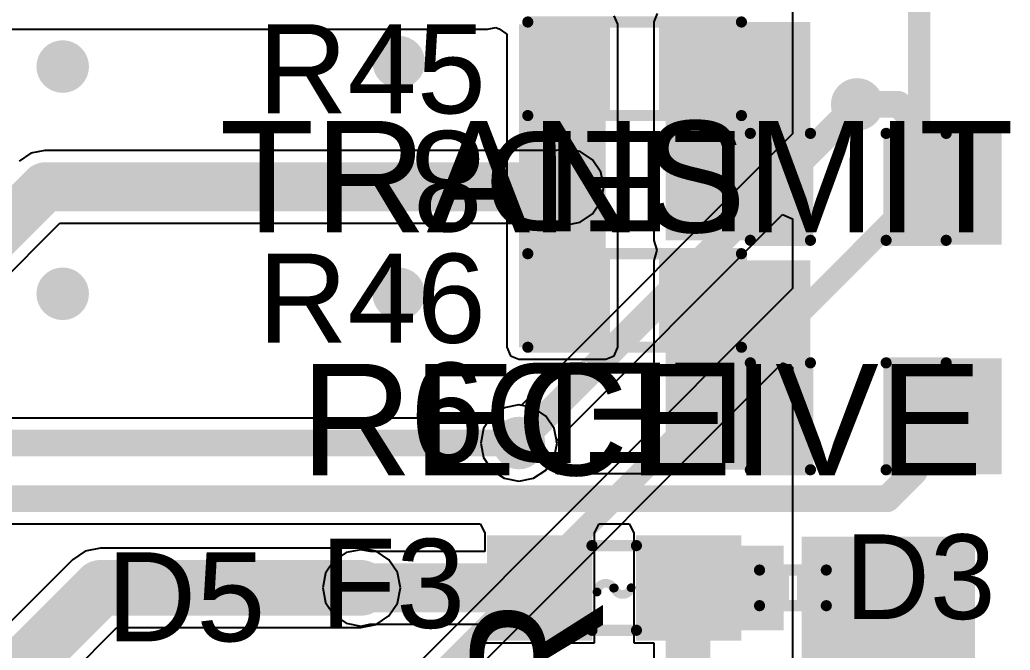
# Model space of a CAD drawing. Header units: millimetres. Extents: x -0.27 to 4.7, y -0.39 to 2.83.
# Drawn here: x 4.1797 to 4.6248, y 1.422 to 1.705 of the extents above; entities that cross this region are included whole.
import ezdxf

# ---------------------------------------------------------------- set-up
doc = ezdxf.new("R2010")
doc.units = ezdxf.units.MM
doc.header["$MEASUREMENT"] = 0
for name, color, linetype in [('BottomLayer', 5, 'Continuous'), ('BottomSolder', 6, 'Continuous'), ('TopLayer', 1, 'Continuous'), ('TopOverlay', 2, 'Continuous'), ('TopPaste', 8, 'Continuous'), ('TopSolder', 216, 'Continuous'), ('ViaHoleLayer', 16, 'Continuous')]:
    doc.layers.add(name, color=color, linetype=linetype)
doc.styles.add('Arial', font='', dxfattribs={"height": 0.2})
doc.styles.get('Arial').set_extended_font_data('Arial')

# ---------------------------------------------------------------- blocks, each defined once
blk = doc.blocks.new('R___0603_61')
at = {"layer": 'TopLayer'}
for points in [[(-0.015, 0.0175), (-0.015, -0.0175), (-0.045, -0.0175), (-0.045, 0.0175)], [(0.045, 0.0175), (0.045, -0.0175), (0.015, -0.0175), (0.015, 0.0175)]]:
    blk.add_hatch(color=1, dxfattribs=at).paths.add_polyline_path(points)
at = {"layer": 'TopPaste'}
for points in [[(-0.015, 0.0175), (-0.015, -0.0175), (-0.045, -0.0175), (-0.045, 0.0175)], [(0.045, 0.0175), (0.045, -0.0175), (0.015, -0.0175), (0.015, 0.0175)]]:
    blk.add_hatch(color=8, dxfattribs=at).paths.add_polyline_path(points)
at = {"layer": 'TopSolder'}
for points in [[(-0.011, 0.0215), (-0.011, -0.0215), (-0.049, -0.0215), (-0.049, 0.0215)], [(0.049, 0.0215), (0.049, -0.0215), (0.011, -0.0215), (0.011, 0.0215)]]:
    blk.add_hatch(color=216, dxfattribs=at).paths.add_polyline_path(points)
at = {"layer": 'TopOverlay', "const_width": 0.005}
for points in [[(0.048, 0.021), (-0.048, 0.021)], [(-0.048, 0.021), (-0.048, -0.021)], [(0.048, 0.021), (0.048, -0.021)], [(0.048, -0.021), (-0.048, -0.021)]]:
    blk.add_lwpolyline(points, dxfattribs=at)
at = {"layer": 'TopOverlay', "const_width": 0.0025}
for points in [[(-0.04925, 0.021, 1), (-0.04675, 0.021, 1)], [(-0.04925, 0.021, 1), (-0.04675, 0.021, 1)], [(0.04675, 0.021, 1), (0.04925, 0.021, 1)], [(0.04675, 0.021, 1), (0.04925, 0.021, 1)], [(-0.04925, -0.021, 1), (-0.04675, -0.021, 1)], [(-0.04925, -0.021, 1), (-0.04675, -0.021, 1)], [(0.04675, -0.021, 1), (0.04925, -0.021, 1)], [(0.04675, -0.021, 1), (0.04925, -0.021, 1)]]:
    blk.add_lwpolyline(points, format="xyb", close=True, dxfattribs=at)
blk = doc.blocks.new('R___0603_62')
at = {"layer": 'TopLayer'}
for points in [[(-0.015, 0.0175), (-0.015, -0.0175), (-0.045, -0.0175), (-0.045, 0.0175)], [(0.045, 0.0175), (0.045, -0.0175), (0.015, -0.0175), (0.015, 0.0175)]]:
    blk.add_hatch(color=1, dxfattribs=at).paths.add_polyline_path(points)
at = {"layer": 'TopPaste'}
for points in [[(-0.015, 0.0175), (-0.015, -0.0175), (-0.045, -0.0175), (-0.045, 0.0175)], [(0.045, 0.0175), (0.045, -0.0175), (0.015, -0.0175), (0.015, 0.0175)]]:
    blk.add_hatch(color=8, dxfattribs=at).paths.add_polyline_path(points)
at = {"layer": 'TopSolder'}
for points in [[(-0.011, 0.0215), (-0.011, -0.0215), (-0.049, -0.0215), (-0.049, 0.0215)], [(0.049, 0.0215), (0.049, -0.0215), (0.011, -0.0215), (0.011, 0.0215)]]:
    blk.add_hatch(color=216, dxfattribs=at).paths.add_polyline_path(points)
at = {"layer": 'TopOverlay', "const_width": 0.005}
for points in [[(0.048, 0.021), (-0.048, 0.021)], [(-0.048, 0.021), (-0.048, -0.021)], [(0.048, 0.021), (0.048, -0.021)], [(0.048, -0.021), (-0.048, -0.021)]]:
    blk.add_lwpolyline(points, dxfattribs=at)
at = {"layer": 'TopOverlay', "const_width": 0.0025}
for points in [[(-0.04925, 0.021, 1), (-0.04675, 0.021, 1)], [(-0.04925, 0.021, 1), (-0.04675, 0.021, 1)], [(0.04675, 0.021, 1), (0.04925, 0.021, 1)], [(0.04675, 0.021, 1), (0.04925, 0.021, 1)], [(-0.04925, -0.021, 1), (-0.04675, -0.021, 1)], [(-0.04925, -0.021, 1), (-0.04675, -0.021, 1)], [(0.04675, -0.021, 1), (0.04925, -0.021, 1)], [(0.04675, -0.021, 1), (0.04925, -0.021, 1)]]:
    blk.add_lwpolyline(points, format="xyb", close=True, dxfattribs=at)
blk = doc.blocks.new('LED_0603_112')
at = {"layer": 'TopLayer'}
for points in [[(-0.03937, 0.01968505), (-0.019685, 0.01968505), (-0.019685, -0.01968505), (-0.03937, -0.01968505)], [(0.0196851, 0.01968505), (0.0393701, 0.01968505), (0.0393701, -0.01968505), (0.0196851, -0.01968505)]]:
    blk.add_hatch(color=1, dxfattribs=at).paths.add_polyline_path(points)
at = {"layer": 'TopOverlay'}
blk.add_hatch(color=2, dxfattribs=at).paths.add_polyline_path([(0.0440002, -0.0259997), (0.069, -0.0259997), (0.069, 0.0260003), (0.0440002, 0.0260003)])
at = {"layer": 'TopPaste'}
for points in [[(-0.03937, 0.01968505), (-0.019685, 0.01968505), (-0.019685, -0.01968505), (-0.03937, -0.01968505)], [(0.0196851, 0.01968505), (0.0393701, 0.01968505), (0.0393701, -0.01968505), (0.0196851, -0.01968505)]]:
    blk.add_hatch(color=8, dxfattribs=at).paths.add_polyline_path(points)
at = {"layer": 'TopSolder'}
for points in [[(-0.04337, 0.02368505), (-0.015685, 0.02368505), (-0.015685, -0.02368505), (-0.04337, -0.02368505)], [(0.0156851, 0.02368505), (0.0433701, 0.02368505), (0.0433701, -0.02368505), (0.0156851, -0.02368505)]]:
    blk.add_hatch(color=216, dxfattribs=at).paths.add_polyline_path(points)
at = {"layer": 'TopOverlay', "const_width": 0.005}
for points in [[(-0.044, -0.024), (-0.044, 0.024)], [(-0.044, 0.024), (-0.017, 0.024)], [(0.017, 0.024), (0.0440001, 0.024)], [(0.0440001, -0.024), (0.0440001, 0.024)], [(-0.044, -0.024), (-0.017, -0.024)], [(0.017, -0.024), (0.0440001, -0.024)]]:
    blk.add_lwpolyline(points, dxfattribs=at)
at = {"layer": 'TopOverlay', "const_width": 0.0025}
for points in [[(-0.04525, 0.024, 1), (-0.04275, 0.024, 1)], [(-0.04525, 0.024, 1), (-0.04275, 0.024, 1)], [(-0.01825, 0.024, 1), (-0.01575, 0.024, 1)], [(0.01575, 0.024, 1), (0.01825, 0.024, 1)], [(0.0427501, 0.024, 1), (0.0452501, 0.024, 1)], [(0.0427501, 0.024, 1), (0.0452501, 0.024, 1)], [(-0.04525, -0.024, 1), (-0.04275, -0.024, 1)], [(-0.04525, -0.024, 1), (-0.04275, -0.024, 1)], [(-0.01825, -0.024, 1), (-0.01575, -0.024, 1)], [(0.01575, -0.024, 1), (0.01825, -0.024, 1)], [(0.0427501, -0.024, 1), (0.0452501, -0.024, 1)], [(0.0427501, -0.024, 1), (0.0452501, -0.024, 1)]]:
    blk.add_lwpolyline(points, format="xyb", close=True, dxfattribs=at)
at = {"layer": 'TopOverlay'}
blk.add_text('LED9', height=0.045, rotation=180, dxfattribs=at).set_placement((-0.046207, 0.0240576))
blk = doc.blocks.new('LED_0603_113')
at = {"layer": 'TopLayer'}
for points in [[(-0.03937, 0.01968505), (-0.019685, 0.01968505), (-0.019685, -0.01968505), (-0.03937, -0.01968505)], [(0.0196851, 0.01968505), (0.0393701, 0.01968505), (0.0393701, -0.01968505), (0.0196851, -0.01968505)]]:
    blk.add_hatch(color=1, dxfattribs=at).paths.add_polyline_path(points)
at = {"layer": 'TopOverlay'}
blk.add_hatch(color=2, dxfattribs=at).paths.add_polyline_path([(0.0440003, -0.0259998), (0.0690001, -0.0259998), (0.0690001, 0.0260002), (0.0440003, 0.0260002)])
at = {"layer": 'TopPaste'}
for points in [[(-0.03937, 0.01968505), (-0.019685, 0.01968505), (-0.019685, -0.01968505), (-0.03937, -0.01968505)], [(0.0196851, 0.01968505), (0.0393701, 0.01968505), (0.0393701, -0.01968505), (0.0196851, -0.01968505)]]:
    blk.add_hatch(color=8, dxfattribs=at).paths.add_polyline_path(points)
at = {"layer": 'TopSolder'}
for points in [[(-0.04337, 0.02368505), (-0.015685, 0.02368505), (-0.015685, -0.02368505), (-0.04337, -0.02368505)], [(0.0156851, 0.02368505), (0.0433701, 0.02368505), (0.0433701, -0.02368505), (0.0156851, -0.02368505)]]:
    blk.add_hatch(color=216, dxfattribs=at).paths.add_polyline_path(points)
at = {"layer": 'TopOverlay', "const_width": 0.005}
for points in [[(-0.044, -0.024), (-0.044, 0.024)], [(-0.044, 0.024), (-0.017, 0.024)], [(0.017, 0.024), (0.0440001, 0.024)], [(0.0440001, -0.024), (0.0440001, 0.024)], [(-0.044, -0.024), (-0.017, -0.024)], [(0.017, -0.024), (0.0440001, -0.024)]]:
    blk.add_lwpolyline(points, dxfattribs=at)
at = {"layer": 'TopOverlay', "const_width": 0.0025}
for points in [[(-0.04525, 0.024, 1), (-0.04275, 0.024, 1)], [(-0.04525, 0.024, 1), (-0.04275, 0.024, 1)], [(-0.01825, 0.024, 1), (-0.01575, 0.024, 1)], [(0.01575, 0.024, 1), (0.01825, 0.024, 1)], [(0.0427501, 0.024, 1), (0.0452501, 0.024, 1)], [(0.0427501, 0.024, 1), (0.0452501, 0.024, 1)], [(-0.04525, -0.024, 1), (-0.04275, -0.024, 1)], [(-0.04525, -0.024, 1), (-0.04275, -0.024, 1)], [(-0.01825, -0.024, 1), (-0.01575, -0.024, 1)], [(0.01575, -0.024, 1), (0.01825, -0.024, 1)], [(0.0427501, -0.024, 1), (0.0452501, -0.024, 1)], [(0.0427501, -0.024, 1), (0.0452501, -0.024, 1)]]:
    blk.add_lwpolyline(points, format="xyb", close=True, dxfattribs=at)
at = {"layer": 'TopOverlay'}
blk.add_text('LED8', height=0.045, rotation=180, dxfattribs=at).set_placement((-0.0461631, 0.0250576))
blk = doc.blocks.new('F____0603_135')
at = {"layer": 'TopLayer'}
for points in [[(-0.01377945, -0.01968505), (-0.05314955, -0.01968505), (-0.05314955, 0.01968505), (-0.01377945, 0.01968505)], [(0.05314965, -0.01968505), (0.01377955, -0.01968505), (0.01377955, 0.01968505), (0.05314965, 0.01968505)]]:
    blk.add_hatch(color=1, dxfattribs=at).paths.add_polyline_path(points)
at = {"layer": 'TopPaste'}
for points in [[(-0.01377945, -0.01968505), (-0.05314955, -0.01968505), (-0.05314955, 0.01968505), (-0.01377945, 0.01968505)], [(0.05314965, -0.01968505), (0.01377955, -0.01968505), (0.01377955, 0.01968505), (0.05314965, 0.01968505)]]:
    blk.add_hatch(color=8, dxfattribs=at).paths.add_polyline_path(points)
at = {"layer": 'TopSolder'}
for points in [[(-0.00977945, -0.02368505), (-0.05714955, -0.02368505), (-0.05714955, 0.02368505), (-0.00977945, 0.02368505)], [(0.05714965, -0.02368505), (0.00977955, -0.02368505), (0.00977955, 0.02368505), (0.05714965, 0.02368505)]]:
    blk.add_hatch(color=216, dxfattribs=at).paths.add_polyline_path(points)
at = {"layer": 'TopOverlay', "const_width": 0.005}
for points in [[(0.01, 0.019), (-0.01, 0.019)], [(0.01, -0.019), (-0.01, -0.019)]]:
    blk.add_lwpolyline(points, dxfattribs=at)
at = {"layer": 'TopOverlay'}
for points, const_width in [([(-0.01125, 0.019, 1), (-0.00875, 0.019, 1)], 0.0025), ([(0.00875, 0.019, 1), (0.01125, 0.019, 1)], 0.0025), ([(-0.0085964, -0.0001008, 1), (-0.006628, -0.0001008, 1)], 0.0019685), ([(-0.0009842, 0, 1), (0.0009842, 0, 1)], 0.0019685), ([(-0.0007058, 7.75e-05, 1), (0.0012626, 7.75e-05, 1)], 0.0019685), ([(0.0067423, 0.0018093, 1), (0.0087107, 0.0018093, 1)], 0.0019685), ([(-0.01125, -0.019, 1), (-0.00875, -0.019, 1)], 0.0025), ([(0.00875, -0.019, 1), (0.01125, -0.019, 1)], 0.0025)]:
    blk.add_lwpolyline(points, format="xyb", close=True, dxfattribs=dict(at, const_width=const_width))
at = {"layer": 'TopOverlay', "const_width": 0.003937}
for points in [[(-0.0076122, -0.0001008, -0.7701644861592942), (0, 0)], [(0.0077265, 0.0018093, -0.7841168953440428), (0.0002784, 7.75e-05)]]:
    blk.add_lwpolyline(points, format="xyb", dxfattribs=at)
blk = doc.blocks.new('DSN0603_2_163')
at = {"layer": 'TopLayer'}
for points in [[(-0.011811, 0.0047244), (-0.003937, 0.0047244), (-0.003937, -0.0047244), (-0.011811, -0.0047244)], [(0.003937, 0.0047244), (0.011811, 0.0047244), (0.011811, -0.0047244), (0.003937, -0.0047244)]]:
    blk.add_hatch(color=1, dxfattribs=at).paths.add_polyline_path(points)
at = {"layer": 'TopPaste'}
for points in [[(-0.011811, 0.0047244), (-0.003937, 0.0047244), (-0.003937, -0.0047244), (-0.011811, -0.0047244)], [(0.003937, 0.0047244), (0.011811, 0.0047244), (0.011811, -0.0047244), (0.003937, -0.0047244)]]:
    blk.add_hatch(color=8, dxfattribs=at).paths.add_polyline_path(points)
at = {"layer": 'TopSolder'}
for points in [[(-0.0139764, 0.0068898), (-0.0017716, 0.0068898), (-0.0017716, -0.0068898), (-0.0139764, -0.0068898)], [(0.0017716, 0.0068898), (0.0139764, 0.0068898), (0.0139764, -0.0068898), (0.0017716, -0.0068898)]]:
    blk.add_hatch(color=216, dxfattribs=at).paths.add_polyline_path(points)
at = {"layer": 'TopOverlay', "const_width": 0.005}
for points in [[(-0.015, 0.008), (-0.015, -0.008)], [(0.015, 0.008), (-0.015, 0.008)], [(0.015, 0.008), (0.015, -0.008)], [(0.015, -0.008), (-0.015, -0.008)]]:
    blk.add_lwpolyline(points, dxfattribs=at)
at = {"layer": 'TopOverlay', "const_width": 0.0025}
for points in [[(-0.01625, 0.008, 1), (-0.01375, 0.008, 1)], [(-0.01625, 0.008, 1), (-0.01375, 0.008, 1)], [(0.01375, 0.008, 1), (0.01625, 0.008, 1)], [(0.01375, 0.008, 1), (0.01625, 0.008, 1)], [(-0.01625, -0.008, 1), (-0.01375, -0.008, 1)], [(-0.01625, -0.008, 1), (-0.01375, -0.008, 1)], [(0.01375, -0.008, 1), (0.01625, -0.008, 1)], [(0.01375, -0.008, 1), (0.01625, -0.008, 1)]]:
    blk.add_lwpolyline(points, format="xyb", close=True, dxfattribs=at)

msp = doc.modelspace()

# ---------------------------------------------------------------- hatches: boundary and pattern name
at = {"layer": 'BottomLayer'}
h = msp.add_hatch(color=5, dxfattribs=at)
edge = h.paths.add_edge_path()
edge.add_arc((4.199, 1.684), 0.011811, 0, 360)
h = msp.add_hatch(color=5, dxfattribs=at)
edge = h.paths.add_edge_path()
edge.add_arc((4.35, 1.686), 0.011811, 0, 360)
h = msp.add_hatch(color=5, dxfattribs=at)
edge = h.paths.add_edge_path()
edge.add_arc((4.556, 1.667), 0.011811, 0, 360)
h = msp.add_hatch(color=5, dxfattribs=at)
edge = h.paths.add_edge_path()
edge.add_arc((4.425, 1.63), 0.011811, 0, 360)
h = msp.add_hatch(color=5, dxfattribs=at)
edge = h.paths.add_edge_path()
edge.add_arc((4.199, 1.582), 0.011811, 0, 360)
h = msp.add_hatch(color=5, dxfattribs=at)
edge = h.paths.add_edge_path()
edge.add_arc((4.35, 1.582), 0.011811, 0, 360)
h = msp.add_hatch(color=5, dxfattribs=at)
edge = h.paths.add_edge_path()
edge.add_arc((4.404, 1.515), 0.011811, 0, 360)
h = msp.add_hatch(color=5, dxfattribs=at)
edge = h.paths.add_edge_path()
edge.add_arc((4.333, 1.45), 0.011811, 0, 360)
at = {"layer": 'BottomSolder'}
h = msp.add_hatch(color=6, dxfattribs=at)
edge = h.paths.add_edge_path()
edge.add_arc((4.35, 1.686), 0.0059055, 0, 360)
h = msp.add_hatch(color=6, dxfattribs=at)
edge = h.paths.add_edge_path()
edge.add_arc((4.199, 1.684), 0.0059055, 0, 360)
h = msp.add_hatch(color=6, dxfattribs=at)
edge = h.paths.add_edge_path()
edge.add_arc((4.556, 1.667), 0.0059055, 0, 360)
h = msp.add_hatch(color=6, dxfattribs=at)
edge = h.paths.add_edge_path()
edge.add_arc((4.425, 1.63), 0.0059055, 0, 360)
h = msp.add_hatch(color=6, dxfattribs=at)
edge = h.paths.add_edge_path()
edge.add_arc((4.199, 1.582), 0.0059055, 0, 360)
h = msp.add_hatch(color=6, dxfattribs=at)
edge = h.paths.add_edge_path()
edge.add_arc((4.35, 1.582), 0.0059055, 0, 360)
h = msp.add_hatch(color=6, dxfattribs=at)
edge = h.paths.add_edge_path()
edge.add_arc((4.404, 1.515), 0.0059055, 0, 360)
h = msp.add_hatch(color=6, dxfattribs=at)
edge = h.paths.add_edge_path()
edge.add_arc((4.333, 1.45), 0.0059055, 0, 360)
at = {"layer": 'TopLayer'}
for points in [[(4.404, 1.558), (4.443, 1.558), (4.443, 1.703), (4.404, 1.703)], [(4.535, 1.606), (4.535, 1.704), (4.47, 1.704), (4.47, 1.606)], [(4.535, 1.503), (4.535, 1.597), (4.47, 1.597), (4.47, 1.503)], [(4.465, 1.431), (4.523, 1.431), (4.523, 1.469), (4.465, 1.469)], [(4.531, 1.328), (4.609, 1.328), (4.609, 1.473), (4.531, 1.473)]]:
    msp.add_hatch(color=1, dxfattribs=at).paths.add_polyline_path(points)
h = msp.add_hatch(color=1, dxfattribs=at)
edge = h.paths.add_edge_path()
edge.add_arc((4.199, 1.684), 0.011811, 0, 360)
h = msp.add_hatch(color=1, dxfattribs=at)
edge = h.paths.add_edge_path()
edge.add_arc((4.35, 1.686), 0.011811, 0, 360)
h = msp.add_hatch(color=1, dxfattribs=at)
edge = h.paths.add_edge_path()
edge.add_arc((4.556, 1.667), 0.011811, 0, 360)
h = msp.add_hatch(color=1, dxfattribs=at)
edge = h.paths.add_edge_path()
edge.add_arc((4.425, 1.63), 0.011811, 0, 360)
h = msp.add_hatch(color=1, dxfattribs=at)
edge = h.paths.add_edge_path()
edge.add_arc((4.199, 1.582), 0.011811, 0, 360)
h = msp.add_hatch(color=1, dxfattribs=at)
edge = h.paths.add_edge_path()
edge.add_arc((4.35, 1.582), 0.011811, 0, 360)
h = msp.add_hatch(color=1, dxfattribs=at)
edge = h.paths.add_edge_path()
edge.add_arc((4.404, 1.515), 0.011811, 0, 360)
h = msp.add_hatch(color=1, dxfattribs=at)
edge = h.paths.add_edge_path()
edge.add_arc((4.333, 1.45), 0.011811, 0, 360)
at = {"layer": 'TopSolder'}
h = msp.add_hatch(color=216, dxfattribs=at)
edge = h.paths.add_edge_path()
edge.add_arc((4.35, 1.686), 0.0059055, 0, 360)
h = msp.add_hatch(color=216, dxfattribs=at)
edge = h.paths.add_edge_path()
edge.add_arc((4.199, 1.684), 0.0059055, 0, 360)
h = msp.add_hatch(color=216, dxfattribs=at)
edge = h.paths.add_edge_path()
edge.add_arc((4.556, 1.667), 0.0059055, 0, 360)
h = msp.add_hatch(color=216, dxfattribs=at)
edge = h.paths.add_edge_path()
edge.add_arc((4.425, 1.63), 0.0059055, 0, 360)
h = msp.add_hatch(color=216, dxfattribs=at)
edge = h.paths.add_edge_path()
edge.add_arc((4.199, 1.582), 0.0059055, 0, 360)
h = msp.add_hatch(color=216, dxfattribs=at)
edge = h.paths.add_edge_path()
edge.add_arc((4.35, 1.582), 0.0059055, 0, 360)
h = msp.add_hatch(color=216, dxfattribs=at)
edge = h.paths.add_edge_path()
edge.add_arc((4.404, 1.515), 0.0059055, 0, 360)
h = msp.add_hatch(color=216, dxfattribs=at)
edge = h.paths.add_edge_path()
edge.add_arc((4.333, 1.45), 0.0059055, 0, 360)
at = {"layer": 'ViaHoleLayer'}
h = msp.add_hatch(color=16, dxfattribs=at)
edge = h.paths.add_edge_path()
edge.add_arc((4.35, 1.686), 0.0059055, 0, 360)
h = msp.add_hatch(color=16, dxfattribs=at)
edge = h.paths.add_edge_path()
edge.add_arc((4.199, 1.684), 0.0059055, 0, 360)
h = msp.add_hatch(color=16, dxfattribs=at)
edge = h.paths.add_edge_path()
edge.add_arc((4.556, 1.667), 0.0059055, 0, 360)
h = msp.add_hatch(color=16, dxfattribs=at)
edge = h.paths.add_edge_path()
edge.add_arc((4.425, 1.63), 0.0059055, 0, 360)
h = msp.add_hatch(color=16, dxfattribs=at)
edge = h.paths.add_edge_path()
edge.add_arc((4.199, 1.582), 0.0059055, 0, 360)
h = msp.add_hatch(color=16, dxfattribs=at)
edge = h.paths.add_edge_path()
edge.add_arc((4.35, 1.582), 0.0059055, 0, 360)
h = msp.add_hatch(color=16, dxfattribs=at)
edge = h.paths.add_edge_path()
edge.add_arc((4.404, 1.515), 0.0059055, 0, 360)
h = msp.add_hatch(color=16, dxfattribs=at)
edge = h.paths.add_edge_path()
edge.add_arc((4.333, 1.45), 0.0059055, 0, 360)

# ---------------------------------------------------------------- linework, layer by layer
at = {"layer": 'BottomLayer'}
for p, q in [((4.5270001, 1.895732), (4.5270001, 1.6538612)), ((4.5270001, 1.6538612), (4.4050669, 1.5319281)), ((4.425, 1.6471403), (4.4208433, 1.6463135)), ((4.4315593, 1.6458356), (4.425, 1.6471403)), ((4.1847571, 1.6450717), (4.1794646, 1.6415354)), ((4.191, 1.6463135), (4.1847571, 1.6450717)), ((4.4208433, 1.6463135), (4.191, 1.6463135)), ((4.43712, 1.64212), (4.4315593, 1.6458356)), ((4.4408356, 1.6365593), (4.43712, 1.64212)), ((4.4421403, 1.63), (4.4408356, 1.6365593)), ((4.4408356, 1.6234407), (4.4421403, 1.63)), ((4.43712, 1.61788), (4.4408356, 1.6234407)), ((4.4209281, 1.5160669), (4.5223806, 1.6175195)), ((4.4315593, 1.6141644), (4.43712, 1.61788)), ((4.5223806, 1.6175195), (4.5270001, 1.6156061)), ((4.5270001, 1.6156061), (4.5270001, 1.5844193)), ((4.1583135, 1.5742427), (4.1977573, 1.6136865)), ((4.1977573, 1.6136865), (4.4208433, 1.6136865)), ((4.4208433, 1.6136865), (4.425, 1.6128597)), ((4.425, 1.6128597), (4.4315593, 1.6141644)), ((4.5270001, 1.5844193), (4.2747803, 1.3321995)), ((4.0019923, 1.0305731), (4.5223806, 1.5509614)), ((4.5223806, 1.5509614), (4.5270001, 1.549048)), ((4.5270001, 1.549048), (4.5270001, 1.2201033)), ((4.404, 1.5321403), (4.3974407, 1.5308356)), ((4.4050669, 1.5319281), (4.404, 1.5321403)), ((4.39188, 1.52712), (4.3881644, 1.5215593)), ((4.3974407, 1.5308356), (4.39188, 1.52712)), ((4.3881644, 1.5215593), (4.3868597, 1.515)), ((4.3868597, 1.515), (4.3881644, 1.5084407)), ((4.4198356, 1.5084407), (4.4211403, 1.515)), ((4.4211403, 1.515), (4.4209281, 1.5160669)), ((4.3881644, 1.5084407), (4.39188, 1.50288)), ((4.41612, 1.50288), (4.4198356, 1.5084407)), ((4.39188, 1.50288), (4.3974407, 1.4991644)), ((4.4105593, 1.4991644), (4.41612, 1.50288)), ((4.3974407, 1.4991644), (4.404, 1.4978597)), ((4.404, 1.4978597), (4.4105593, 1.4991644)), ((4.2091718, 1.4664846), (4.2033832, 1.4626168)), ((4.216, 1.4678428), (4.2091718, 1.4664846)), ((4.333, 1.4678428), (4.216, 1.4678428)), ((4.3398281, 1.4664846), (4.333, 1.4678428)), ((4.3456168, 1.4626168), (4.3398281, 1.4664846)), ((4.203383, 1.4626165), (4.1573832, 1.4166168)), ((4.2033832, 1.4626168), (4.203383, 1.4626165)), ((4.3494846, 1.4568281), (4.3456168, 1.4626168)), ((4.3508428, 1.45), (4.3494846, 1.4568281)), ((4.3494846, 1.4431719), (4.3508428, 1.45)), ((4.3456168, 1.4373832), (4.3494846, 1.4431719)), ((4.333, 1.4321572), (4.3398281, 1.4335154)), ((4.3398281, 1.4335154), (4.3456168, 1.4373832)), ((4.1878428, 1.3966092), (4.2233907, 1.4321572)), ((4.2233907, 1.4321572), (4.333, 1.4321572))]:
    msp.add_line(p, q, dxfattribs=at)
for points, const_width in [([(4.5838226, 1.6268226), (4.5838226, 2.3329486)], 0.01), ([(4.404, 1.515), (4.556, 1.667)], 0.012), ([(4.142, 1.581), (4.191, 1.63)], 0.022), ([(4.191, 1.63), (4.425, 1.63)], 0.022), ([(3.849, 0.892), (4.5838226, 1.6268226)], 0.01), ([(4.17, 1.404), (4.216, 1.45)], 0.025), ([(4.216, 1.45), (4.333, 1.45)], 0.025)]:
    msp.add_lwpolyline(points, dxfattribs=dict(at, const_width=const_width))
for points, const_width in [([(4.553, 1.667, 1), (4.559, 1.667, 1)], 0.006), ([(4.1855, 1.63, 1), (4.1965, 1.63, 1)], 0.011), ([(4.1855, 1.63, 1), (4.1965, 1.63, 1)], 0.011), ([(4.4195, 1.63, 1), (4.4305, 1.63, 1)], 0.011), ([(4.5813226, 1.6268226, 1), (4.5863226, 1.6268226, 1)], 0.005), ([(4.5813226, 1.6268226, 1), (4.5863226, 1.6268226, 1)], 0.005), ([(4.401, 1.515, 1), (4.407, 1.515, 1)], 0.006), ([(4.20975, 1.45, 1), (4.22225, 1.45, 1)], 0.0125), ([(4.20975, 1.45, 1), (4.22225, 1.45, 1)], 0.0125), ([(4.32675, 1.45, 1), (4.33925, 1.45, 1)], 0.0125)]:
    msp.add_lwpolyline(points, format="xyb", close=True, dxfattribs=dict(at, const_width=const_width))
at = {"layer": 'TopLayer'}
for p, q in [((4.448412, 1.703), (4.4468269, 1.7068269)), ((4.4661731, 1.7078268), (4.464588, 1.704)), ((3.9760274, 1.7007331), (4.3899481, 1.7007331)), ((4.3899481, 1.7007331), (4.3899486, 1.700733)), ((4.3899486, 1.700733), (4.3935879, 1.701457)), ((4.3935879, 1.701457), (4.3951721, 1.7009207)), ((4.3951721, 1.7009207), (4.398588, 1.6984781)), ((4.448412, 1.558), (4.448412, 1.703)), ((4.464588, 1.704), (4.464588, 1.606)), ((4.398588, 1.6984781), (4.398588, 1.558)), ((4.464588, 1.606), (4.464618, 1.6059276)), ((4.464618, 1.6059276), (4.4659857, 1.6015455)), ((4.4659857, 1.6015455), (4.4647356, 1.5973565)), ((4.4647356, 1.5973565), (4.464588, 1.5970001)), ((4.464588, 1.5970001), (4.464588, 1.5030001)), ((4.398588, 1.558), (4.4001731, 1.5541731)), ((4.4468269, 1.5541731), (4.448412, 1.558)), ((4.4001731, 1.5541731), (4.404, 1.552588)), ((4.443, 1.552588), (4.4468269, 1.5541731)), ((4.404, 1.552588), (4.443, 1.552588)), ((4.404, 1.5321403), (4.3974407, 1.5308356)), ((4.4105593, 1.5308356), (4.404, 1.5321403)), ((4.39188, 1.52712), (4.3912756, 1.5262155)), ((4.3974407, 1.5308356), (4.39188, 1.52712)), ((4.41612, 1.52712), (4.4105593, 1.5308356)), ((4.4198356, 1.5215593), (4.41612, 1.52712)), ((4.3912756, 1.5262155), (4.0030005, 1.5262155)), ((4.4211403, 1.515), (4.4198356, 1.5215593)), ((4.4198356, 1.5084407), (4.4211403, 1.515)), ((4.4183488, 1.5062155), (4.4198356, 1.5084407)), ((4.4210213, 1.5012155), (4.4183488, 1.5062155)), ((4.4633956, 1.5012155), (4.4210213, 1.5012155)), ((4.464588, 1.5030001), (4.4633956, 1.5012155)), ((4.0116456, 1.4787845), (4.386623, 1.4787845)), ((4.386623, 1.4787845), (4.3886729, 1.4746336)), ((4.4380431, 1.4746336), (4.440093, 1.4787845)), ((4.440093, 1.4787845), (4.4535521, 1.4787845)), ((4.4535521, 1.4787845), (4.4556021, 1.4746335)), ((4.3886729, 1.4746336), (4.388673, 1.4737844)), ((4.388673, 1.4737844), (4.388673, 1.4662878)), ((4.438043, 1.4737844), (4.4380431, 1.4746336)), ((4.438043, 1.4252636), (4.438043, 1.4737844)), ((4.4556021, 1.4746335), (4.4556021, 1.4252636)), ((4.3264407, 1.4658356), (4.32088, 1.46212)), ((4.333, 1.4671403), (4.3264407, 1.4658356)), ((4.3372859, 1.4662878), (4.333, 1.4671403)), ((4.388673, 1.4662878), (4.3372859, 1.4662878)), ((4.32088, 1.46212), (4.3171644, 1.4565593)), ((4.3171644, 1.4565593), (4.3158597, 1.45)), ((4.3158597, 1.45), (4.3171644, 1.4434407)), ((4.3171644, 1.4434407), (4.32088, 1.43788)), ((4.32088, 1.43788), (4.3264407, 1.4341644)), ((4.3264407, 1.4341644), (4.333, 1.4328597)), ((4.333, 1.4328597), (4.3370275, 1.4336608)), ((4.3370275, 1.4336608), (4.388673, 1.4336608)), ((4.388673, 1.4336608), (4.388673, 1.4252636)), ((4.388673, 1.4252636), (4.438043, 1.4252636)), ((4.4556021, 1.4252636), (4.4647061, 1.4252636)), ((4.4647061, 1.4252636), (4.4647061, 1.346))]:
    msp.add_line(p, q, dxfattribs=at)
for points, const_width in [([(4.556, 1.667), (4.5744981, 1.667)], 0.012), ([(4.5744981, 1.667), (4.5815276, 1.6599705)], 0.012), ([(4.5815276, 1.63), (4.5815276, 1.6599705)], 0.012), ([(4.5796852, 1.5251575), (4.5815277, 1.527)], 0.016), ([(4.5815277, 1.5020275), (4.5815277, 1.527)], 0.012), ([(4.003, 1.515), (4.404, 1.515)], 0.012), ([(4.5695002, 1.49), (4.5815277, 1.5020275)], 0.012), ([(4.007, 1.49), (4.5695002, 1.49)], 0.012), ([(4.333, 1.45), (4.3330257, 1.4499743)], 0.022), ([(4.3330257, 1.4499743), (4.4133323, 1.4499743)], 0.022), ([(4.4133323, 1.4499743), (4.413358, 1.4499486)], 0.022), ([(4.484, 1.44), (4.494, 1.45)], 0.02), ([(4.477, 1.447), (4.488, 1.447)], 0.02), ([(4.48, 1.346), (4.48, 1.4402635)], 0.02), ([(4.48, 1.4402635), (4.484, 1.4402635)], 0.02)]:
    msp.add_lwpolyline(points, dxfattribs=dict(at, const_width=const_width))
for points, const_width in [([(4.553, 1.667, 1), (4.559, 1.667, 1)], 0.006), ([(4.5714981, 1.667, 1), (4.5774981, 1.667, 1)], 0.006), ([(4.5714981, 1.667, 1), (4.5774981, 1.667, 1)], 0.006), ([(4.5785276, 1.6599705, 1), (4.5845276, 1.6599705, 1)], 0.006), ([(4.5785276, 1.6599705, 1), (4.5845276, 1.6599705, 1)], 0.006), ([(4.5785276, 1.63, 1), (4.5845276, 1.63, 1)], 0.006), ([(4.5756852, 1.5251575, 1), (4.5836852, 1.5251575, 1)], 0.008), ([(4.5775277, 1.527, 1), (4.5855277, 1.527, 1)], 0.008), ([(4.5785277, 1.527, 1), (4.5845277, 1.527, 1)], 0.006), ([(4.401, 1.515, 1), (4.407, 1.515, 1)], 0.006), ([(4.5785277, 1.5020275, 1), (4.5845277, 1.5020275, 1)], 0.006), ([(4.5785277, 1.5020275, 1), (4.5845277, 1.5020275, 1)], 0.006), ([(4.5665002, 1.49, 1), (4.5725002, 1.49, 1)], 0.006), ([(4.5665002, 1.49, 1), (4.5725002, 1.49, 1)], 0.006), ([(4.3275, 1.45, 1), (4.3385, 1.45, 1)], 0.011), ([(4.3275257, 1.4499743, 1), (4.3385257, 1.4499743, 1)], 0.011), ([(4.3275257, 1.4499743, 1), (4.3385257, 1.4499743, 1)], 0.011), ([(4.4078323, 1.4499743, 1), (4.4188323, 1.4499743, 1)], 0.011), ([(4.4078323, 1.4499743, 1), (4.4188323, 1.4499743, 1)], 0.011), ([(4.407858, 1.4499486, 1), (4.418858, 1.4499486, 1)], 0.011), ([(4.489, 1.45, 1), (4.499, 1.45, 1)], 0.01), ([(4.472, 1.447, 1), (4.482, 1.447, 1)], 0.01), ([(4.483, 1.447, 1), (4.493, 1.447, 1)], 0.01), ([(4.475, 1.4402635, 1), (4.485, 1.4402635, 1)], 0.01), ([(4.475, 1.4402635, 1), (4.485, 1.4402635, 1)], 0.01), ([(4.479, 1.4402635, 1), (4.489, 1.4402635, 1)], 0.01), ([(4.479, 1.44, 1), (4.489, 1.44, 1)], 0.01)]:
    msp.add_lwpolyline(points, format="xyb", close=True, dxfattribs=dict(at, const_width=const_width))

# ---------------------------------------------------------------- block references
at = {"rotation": 180}
for name, p in [('R___0603_62', (4.456, 1.683)), ('R___0603_61', (4.456, 1.579)), ('F____0603_135', (4.4468226, 1.4499486)), ('DSN0603_2_163', (4.527126, 1.45))]:
    msp.add_blockref(name, p, dxfattribs=at)
for name, p in [('LED_0603_113', (4.552, 1.63)), ('LED_0603_112', (4.5520001, 1.527))]:
    msp.add_blockref(name, p)

# ---------------------------------------------------------------- texts
at = {"layer": 'TopOverlay', "style": 'Arial'}
for s, height, p in [('R45', 0.04, (4.2866839, 1.6630065)), ('R46', 0.04, (4.2866839, 1.5600065)), ('D3', 0.038, (4.5503436, 1.4360062)), ('F3', 0.04, (4.3146775, 1.4320065)), ('D5', 0.04, (4.2186775, 1.4260065))]:
    msp.add_text(s, height=height, dxfattribs=at).set_placement(p)
for s, height, rotation, p in [('TRANSMIT', 0.05, 360, (4.2694176, 1.6095856)), ('RECEIVE', 0.05, 360, (4.3057413, 1.5005368)), ('HEADER', 0.06, 90, (4.4418216, 1.097))]:
    msp.add_text(s, height=height, rotation=rotation, dxfattribs=at).set_placement(p)

doc.saveas('drawing.dxf')
